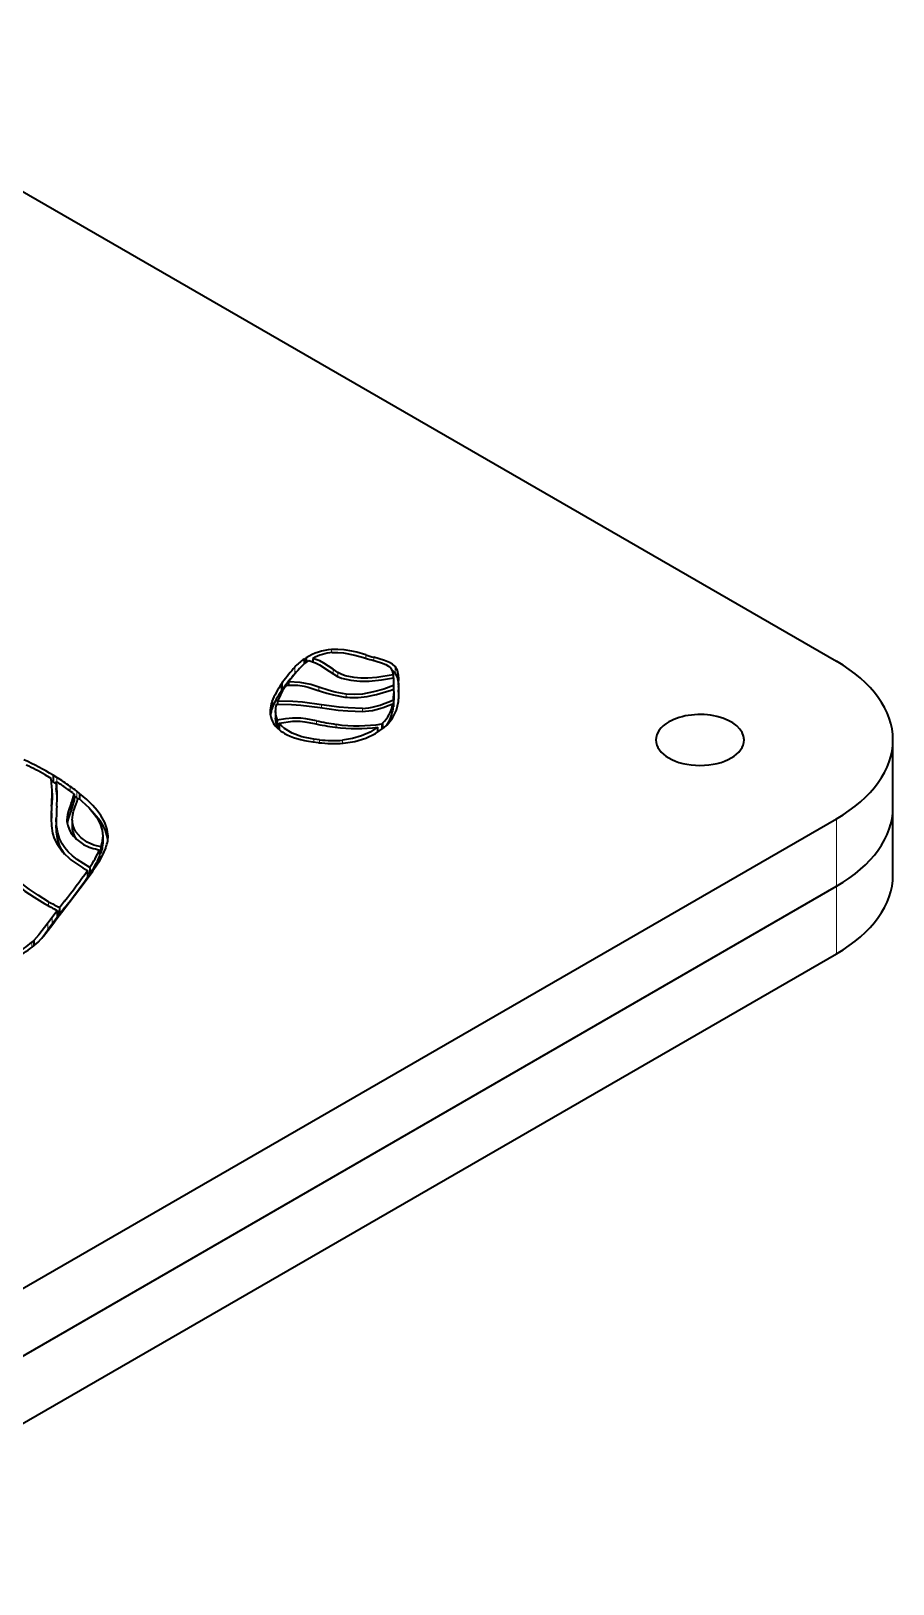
# Model space of a CAD drawing. Extents: x 342 to 941, y 168 to 756.
# Drawn here: x 792.7 to 824, y 697.7 to 754.1 of the extents above; entities that cross this region are included whole.
import ezdxf

# ---------------------------------------------------------------- set-up
doc = ezdxf.new("R2010")
doc.units = 0

msp = doc.modelspace()

# ---------------------------------------------------------------- linework, layer by layer
at = {"color": 7, "lineweight": 35}
for p, q in [((782.344, 754.053), (821.942, 731.191)), ((782.344, 702.614), (821.942, 725.475)), ((782.344, 700.164), (821.942, 723.026)), ((782.344, 700.164), (821.942, 723.026)), ((782.344, 697.715), (821.942, 720.576))]:
    msp.add_line(p, q, dxfattribs=at)
at = {"color": 7, "lineweight": 35, "ltscale": 0.002282}
msp.add_line((802.704, 731.317), (802.628, 731.267), dxfattribs=at)
at = {"color": 7, "lineweight": 35, "ltscale": 0.004211}
msp.add_line((802.704, 731.317), (802.704, 731.149), dxfattribs=at)
at = {"color": 7, "lineweight": 35, "ltscale": 0.00307}
msp.add_line((802.953, 731.294), (802.953, 731.172), dxfattribs=at)
at = {"color": 7, "lineweight": 13, "ltscale": 0.002739}
msp.add_line((803.63, 731.613), (803.63, 731.503), dxfattribs=at)
at = {"color": 7, "lineweight": 13, "ltscale": 0.003078}
msp.add_line((804.874, 731.417), (804.874, 731.294), dxfattribs=at)
at = {"color": 7, "lineweight": 13, "ltscale": 0.00298}
msp.add_line((805.166, 731.335), (805.166, 731.215), dxfattribs=at)
at = {"color": 7, "lineweight": 13, "ltscale": 0.006123}
for p, q in [((802.296, 730.981), (802.296, 730.736)), ((801.853, 730.427), (801.853, 730.182)), ((806.056, 730.673), (806.056, 730.428)), ((806.062, 730.277), (806.062, 730.032)), ((794.385, 726.475), (794.385, 726.23)), ((793.47, 725.933), (793.47, 725.688)), ((794.18, 726.036), (794.18, 725.791)), ((794.24, 725.246), (794.24, 725.001)), ((793.339, 721.692), (793.339, 721.447)), ((793.489, 721.895), (793.489, 721.65)), ((793.661, 722.121), (793.661, 721.876))]:
    msp.add_line(p, q, dxfattribs=at)
at = {"color": 7, "lineweight": 35, "ltscale": 0.000266767}
msp.add_line((802.304, 730.744), (802.296, 730.736), dxfattribs=at)
at = {"color": 7, "lineweight": 35, "ltscale": 0.004466}
msp.add_line((802.628, 731.267), (802.628, 731.089), dxfattribs=at)
at = {"color": 7, "lineweight": 35, "ltscale": 0.000952679}
msp.add_line((802.77, 731.196), (802.802, 731.217), dxfattribs=at)
at = {"color": 7, "lineweight": 35, "ltscale": 0.001043}
msp.add_line((802.952, 731.202), (802.914, 731.185), dxfattribs=at)
at = {"color": 7, "lineweight": 35, "ltscale": 0.004938}
msp.add_line((803.542, 730.83), (803.704, 730.717), dxfattribs=at)
at = {"color": 7, "lineweight": 35, "ltscale": 0.004943}
msp.add_line((803.849, 730.787), (803.686, 730.9), dxfattribs=at)
at = {"color": 7, "lineweight": 13, "ltscale": 0.004247}
msp.add_line((803.686, 730.9), (803.686, 730.73), dxfattribs=at)
at = {"color": 7, "lineweight": 13, "ltscale": 0.003795}
msp.add_line((803.849, 730.787), (803.849, 730.635), dxfattribs=at)
at = {"color": 7, "lineweight": 13, "ltscale": 0.006125}
for p, q in [((805.934, 731), (805.934, 730.755)), ((795.329, 724.812), (795.329, 724.567))]:
    msp.add_line(p, q, dxfattribs=at)
at = {"color": 7, "lineweight": 35, "ltscale": 0.001771}
for p, q in [((801.853, 730.427), (801.812, 730.369)), ((801.853, 730.182), (801.812, 730.124))]:
    msp.add_line(p, q, dxfattribs=at)
at = {"color": 7, "lineweight": 35, "ltscale": 0.006123}
for p, q in [((801.812, 730.369), (801.812, 730.124)), ((806.058, 730.4), (806.058, 730.155)), ((801.441, 729.642), (801.441, 729.397)), ((805.845, 729.642), (805.845, 729.397)), ((805.872, 729.805), (805.872, 729.56)), ((805.881, 730.019), (805.881, 729.774)), ((801.588, 729.364), (801.588, 729.119)), ((801.658, 729.049), (801.658, 728.804)), ((801.724, 728.948), (801.724, 728.703)), ((793.524, 727.058), (793.524, 726.813)), ((793.642, 726.821), (793.642, 726.576)), ((793.488, 726.399), (793.488, 726.154)), ((794.292, 726.364), (794.292, 726.119)), ((794.215, 725.426), (794.215, 725.181)), ((795.304, 724.618), (795.304, 724.373)), ((795.33, 724.838), (795.33, 724.593)), ((795.212, 724.352), (795.212, 724.107)), ((795.256, 724.457), (795.256, 724.212)), ((794.775, 723.601), (794.775, 723.356)), ((794.852, 723.712), (794.852, 723.467)), ((793.679, 722.143), (793.679, 721.898))]:
    msp.add_line(p, q, dxfattribs=at)
at = {"color": 7, "lineweight": 35, "ltscale": 0.002643}
msp.add_line((802.069, 730.438), (802.069, 730.332), dxfattribs=at)
at = {"color": 7, "lineweight": 13, "ltscale": 0.003171}
msp.add_line((803.167, 730.247), (803.167, 730.12), dxfattribs=at)
at = {"color": 7, "lineweight": 35, "ltscale": 0.002838}
msp.add_line((805.863, 730.694), (805.863, 730.581), dxfattribs=at)
at = {"color": 7, "lineweight": 35, "ltscale": 0.00166}
msp.add_line((805.871, 730.47), (805.87, 730.403), dxfattribs=at)
at = {"color": 7, "lineweight": 35, "ltscale": 0.001605}
msp.add_line((805.87, 730.403), (805.871, 730.339), dxfattribs=at)
at = {"color": 7, "lineweight": 35, "ltscale": 0.00152}
msp.add_line((805.871, 730.582), (805.871, 730.521), dxfattribs=at)
at = {"color": 7, "lineweight": 35, "ltscale": 0.001293}
msp.add_line((805.871, 730.521), (805.871, 730.47), dxfattribs=at)
at = {"color": 7, "lineweight": 35, "ltscale": 0.004842}
for p, q in [((805.871, 730.521), (805.871, 730.328)), ((805.48, 728.939), (805.48, 728.745))]:
    msp.add_line(p, q, dxfattribs=at)
at = {"color": 7, "lineweight": 13, "ltscale": 0.003265}
msp.add_line((805.871, 730.47), (805.871, 730.339), dxfattribs=at)
at = {"color": 7, "lineweight": 35, "ltscale": 0.000869431}
msp.add_line((805.871, 730.339), (805.873, 730.304), dxfattribs=at)
at = {"color": 7, "lineweight": 35, "ltscale": 0.003159}
msp.add_line((805.873, 730.304), (805.873, 730.178), dxfattribs=at)
at = {"color": 7, "lineweight": 35, "ltscale": 0.004019}
msp.add_line((805.877, 730.18), (805.881, 730.019), dxfattribs=at)
at = {"color": 7, "lineweight": 35, "ltscale": 0.001413}
msp.add_line((806.06, 730.617), (806.056, 730.673), dxfattribs=at)
at = {"color": 7, "lineweight": 35, "ltscale": 0.000894423}
msp.add_line((806.058, 730.392), (806.056, 730.428), dxfattribs=at)
at = {"color": 7, "lineweight": 35, "ltscale": 0.001714}
msp.add_line((806.058, 730.4), (806.059, 730.469), dxfattribs=at)
at = {"color": 7, "lineweight": 35, "ltscale": 0.001468}
for p, q in [((806.059, 730.341), (806.058, 730.4)), ((806.059, 730.096), (806.058, 730.155))]:
    msp.add_line(p, q, dxfattribs=at)
at = {"color": 7, "lineweight": 35, "ltscale": 0.002123}
msp.add_line((806.059, 730.469), (806.06, 730.553), dxfattribs=at)
at = {"color": 7, "lineweight": 35, "ltscale": 0.001613}
for p, q in [((806.062, 730.277), (806.059, 730.341)), ((806.062, 730.032), (806.059, 730.096))]:
    msp.add_line(p, q, dxfattribs=at)
at = {"color": 7, "lineweight": 35, "ltscale": 0.001578}
msp.add_line((806.06, 730.553), (806.06, 730.617), dxfattribs=at)
at = {"color": 7, "lineweight": 35, "ltscale": 0.003275}
msp.add_line((806.06, 730.617), (806.06, 730.486), dxfattribs=at)
at = {"color": 7, "lineweight": 35, "ltscale": 0.002137}
msp.add_line((801.467, 729.724), (801.441, 729.643), dxfattribs=at)
at = {"color": 7, "lineweight": 35, "ltscale": 0.006125}
for p, q in [((801.467, 729.724), (801.467, 729.479)), ((805.87, 729.785), (805.87, 729.54)), ((793.641, 725.488), (793.641, 725.243)), ((795.295, 724.619), (795.295, 724.374)), ((793.76, 722.248), (793.76, 722.003))]:
    msp.add_line(p, q, dxfattribs=at)
at = {"color": 7, "lineweight": 35, "ltscale": 0.000124525}
msp.add_line((801.627, 729.624), (801.628, 729.629), dxfattribs=at)
at = {"color": 7, "lineweight": 35, "ltscale": 0.002689}
msp.add_line((801.668, 729.738), (801.668, 729.63), dxfattribs=at)
at = {"color": 7, "lineweight": 13, "ltscale": 0.002806}
msp.add_line((803.262, 729.612), (803.262, 729.499), dxfattribs=at)
at = {"color": 7, "lineweight": 13, "ltscale": 0.002782}
msp.add_line((804.152, 729.997), (804.152, 729.886), dxfattribs=at)
at = {"color": 7, "lineweight": 35, "ltscale": 0.000497427}
msp.add_line((805.872, 729.805), (805.87, 729.785), dxfattribs=at)
at = {"color": 7, "lineweight": 35, "ltscale": 0.001694}
msp.add_line((806.052, 729.731), (806.06, 729.798), dxfattribs=at)
at = {"color": 7, "lineweight": 35, "ltscale": 0.002892}
msp.add_line((806.067, 729.916), (806.062, 730.032), dxfattribs=at)
at = {"color": 7, "lineweight": 35, "ltscale": 0.002135}
msp.add_line((801.467, 729.479), (801.441, 729.398), dxfattribs=at)
at = {"color": 7, "lineweight": 13, "ltscale": 0.002885}
msp.add_line((803.076, 729.029), (803.076, 728.914), dxfattribs=at)
at = {"color": 7, "lineweight": 13, "ltscale": 0.002716}
msp.add_line((804.744, 729.476), (804.744, 729.368), dxfattribs=at)
at = {"color": 7, "lineweight": 35, "ltscale": 0.000671014}
msp.add_line((805.87, 729.54), (805.845, 729.529), dxfattribs=at)
at = {"color": 7, "lineweight": 35, "ltscale": 0.000498944}
msp.add_line((805.872, 729.56), (805.87, 729.54), dxfattribs=at)
at = {"color": 7, "lineweight": 35, "ltscale": 0.001474}
msp.add_line((801.482, 729.006), (801.511, 728.954), dxfattribs=at)
at = {"color": 7, "lineweight": 35, "ltscale": 0.001688}
msp.add_line((801.724, 728.817), (801.658, 728.804), dxfattribs=at)
at = {"color": 7, "lineweight": 13, "ltscale": 0.002783}
msp.add_line((803.799, 728.901), (803.799, 728.789), dxfattribs=at)
at = {"color": 7, "lineweight": 35, "ltscale": 0.004402}
msp.add_line((805.299, 728.794), (805.299, 728.618), dxfattribs=at)
at = {"color": 7, "lineweight": 35, "ltscale": 0.001491}
msp.add_line((805.359, 728.658), (805.3, 728.649), dxfattribs=at)
at = {"color": 7, "lineweight": 35, "ltscale": 0.000816328}
msp.add_line((805.48, 728.939), (805.455, 728.917), dxfattribs=at)
at = {"color": 7, "lineweight": 35, "ltscale": 0.004776}
msp.add_line((805.455, 728.917), (805.455, 728.726), dxfattribs=at)
at = {"color": 7, "lineweight": 35, "ltscale": 0.002776}
msp.add_line((805.532, 728.787), (805.616, 728.86), dxfattribs=at)
at = {"color": 7, "lineweight": 35, "ltscale": 0.000861068}
msp.add_line((805.616, 728.86), (805.641, 728.884), dxfattribs=at)
at = {"color": 7, "lineweight": 35, "ltscale": 0.0054}
msp.add_line((802.944, 728.262), (803.158, 728.236), dxfattribs=at)
at = {"color": 7, "lineweight": 35, "ltscale": 0.005176}
msp.add_line((803.192, 728.343), (802.986, 728.368), dxfattribs=at)
at = {"color": 7, "lineweight": 13, "ltscale": 0.002789}
msp.add_line((802.986, 728.368), (802.986, 728.256), dxfattribs=at)
at = {"color": 7, "lineweight": 13, "ltscale": 0.002759}
msp.add_line((803.192, 728.343), (803.192, 728.232), dxfattribs=at)
at = {"color": 7, "lineweight": 13, "ltscale": 0.002747}
msp.add_line((804.025, 728.327), (804.025, 728.217), dxfattribs=at)
at = {"color": 7, "lineweight": 35, "ltscale": 0.061237}
for p, q in [((823.993, 725.884), (823.993, 728.333)), ((823.993, 723.434), (823.993, 725.884))]:
    msp.add_line(p, q, dxfattribs=at)
at = {"color": 7, "lineweight": 35, "ltscale": 0.004415}
msp.add_line((793.236, 727.073), (793.388, 726.983), dxfattribs=at)
at = {"color": 7, "lineweight": 35, "ltscale": 0.00156}
msp.add_line((793.388, 726.983), (793.441, 726.951), dxfattribs=at)
at = {"color": 7, "lineweight": 35, "ltscale": 0.001941}
msp.add_line((793.524, 726.813), (793.458, 726.853), dxfattribs=at)
at = {"color": 7, "lineweight": 35, "ltscale": 0.003822}
msp.add_line((793.655, 726.978), (793.524, 727.058), dxfattribs=at)
at = {"color": 7, "lineweight": 35, "ltscale": 0.003454}
msp.add_line((793.642, 726.74), (793.524, 726.813), dxfattribs=at)
at = {"color": 7, "lineweight": 13, "ltscale": 0.004123}
msp.add_line((793.655, 726.978), (793.655, 726.813), dxfattribs=at)
at = {"color": 7, "lineweight": 13, "ltscale": 0.00437}
msp.add_line((794.15, 726.649), (794.15, 726.474), dxfattribs=at)
at = {"color": 7, "lineweight": 35, "ltscale": 0.001838}
msp.add_line((794.235, 726.41), (794.292, 726.364), dxfattribs=at)
at = {"color": 7, "lineweight": 35, "ltscale": 0.002907}
msp.add_line((794.385, 726.23), (794.293, 726.3), dxfattribs=at)
at = {"color": 7, "lineweight": 35, "ltscale": 0.003148}
msp.add_line((794.485, 726.397), (794.385, 726.475), dxfattribs=at)
at = {"color": 7, "lineweight": 35, "ltscale": 0.001336}
msp.add_line((794.427, 726.197), (794.385, 726.23), dxfattribs=at)
at = {"color": 7, "lineweight": 35, "ltscale": 0.004968}
msp.add_line((794.485, 726.397), (794.485, 726.198), dxfattribs=at)
at = {"color": 7, "lineweight": 13, "ltscale": 0.061238}
for p, q in [((821.942, 725.475), (821.942, 723.026)), ((821.942, 723.026), (821.942, 720.576))]:
    msp.add_line(p, q, dxfattribs=at)
at = {"color": 7, "lineweight": 35, "ltscale": 0.004157}
msp.add_line((795.295, 724.619), (795.256, 724.457), dxfattribs=at)
at = {"color": 7, "lineweight": 35, "ltscale": 0.00023874}
msp.add_line((795.304, 724.618), (795.295, 724.619), dxfattribs=at)
at = {"color": 7, "lineweight": 35, "ltscale": 0.000654666}
msp.add_line((795.33, 724.838), (795.329, 724.812), dxfattribs=at)
at = {"color": 7, "lineweight": 35, "ltscale": 0.000656192}
msp.add_line((795.33, 724.593), (795.329, 724.567), dxfattribs=at)
at = {"color": 7, "lineweight": 35, "ltscale": 0.001353}
msp.add_line((795.465, 724.497), (795.478, 724.549), dxfattribs=at)
at = {"color": 7, "lineweight": 35, "ltscale": 0.00076454}
msp.add_line((795.517, 724.81), (795.517, 724.841), dxfattribs=at)
at = {"color": 7, "lineweight": 35, "ltscale": 0.001114}
msp.add_line((795.256, 724.212), (795.212, 724.219), dxfattribs=at)
at = {"color": 7, "lineweight": 35, "ltscale": 0.004155}
msp.add_line((795.295, 724.374), (795.256, 724.212), dxfattribs=at)
at = {"color": 7, "lineweight": 35, "ltscale": 0.000238628}
msp.add_line((795.304, 724.373), (795.295, 724.374), dxfattribs=at)
at = {"color": 7, "lineweight": 35, "ltscale": 0.002271}
msp.add_line((795.434, 724.409), (795.456, 724.497), dxfattribs=at)
at = {"color": 7, "lineweight": 35, "ltscale": 0.000215587}
msp.add_line((795.456, 724.497), (795.465, 724.497), dxfattribs=at)
at = {"color": 7, "lineweight": 35, "ltscale": 0.00489}
msp.add_line((794.603, 723.694), (794.775, 723.601), dxfattribs=at)
at = {"color": 7, "lineweight": 35, "ltscale": 0.002185}
msp.add_line((794.852, 723.467), (794.775, 723.509), dxfattribs=at)
at = {"color": 7, "lineweight": 35, "ltscale": 0.001874}
msp.add_line((794.964, 723.579), (795.007, 723.641), dxfattribs=at)
at = {"color": 7, "lineweight": 13, "ltscale": 0.00381}
msp.add_line((793.362, 722.466), (793.362, 722.314), dxfattribs=at)
at = {"color": 7, "lineweight": 35, "ltscale": 0.007421}
msp.add_line((793.941, 722.483), (793.76, 722.248), dxfattribs=at)
at = {"color": 7, "lineweight": 35, "ltscale": 0.011459}
msp.add_line((793.833, 722.077), (794.113, 722.439), dxfattribs=at)
at = {"color": 7, "lineweight": 35, "ltscale": 0.006309}
for p, q in [((793.489, 721.895), (793.339, 721.692)), ((793.489, 721.65), (793.339, 721.447))]:
    msp.add_line(p, q, dxfattribs=at)
at = {"color": 7, "lineweight": 35, "ltscale": 0.007108}
for p, q in [((793.661, 722.121), (793.489, 721.895)), ((793.661, 721.876), (793.489, 721.65))]:
    msp.add_line(p, q, dxfattribs=at)
at = {"color": 7, "lineweight": 35, "ltscale": 0.006287}
msp.add_line((793.512, 721.649), (793.662, 721.852), dxfattribs=at)
at = {"color": 7, "lineweight": 35, "ltscale": 0.000702876}
for p, q in [((793.679, 722.143), (793.661, 722.121)), ((793.679, 721.898), (793.661, 721.876))]:
    msp.add_line(p, q, dxfattribs=at)
at = {"color": 7, "lineweight": 35, "ltscale": 0.007068}
msp.add_line((793.662, 721.852), (793.833, 722.077), dxfattribs=at)
at = {"color": 7, "lineweight": 35, "ltscale": 0.002304}
msp.add_line((793.76, 722.003), (793.679, 722.047), dxfattribs=at)
at = {"color": 7, "lineweight": 35, "ltscale": 0.007422}
msp.add_line((793.941, 722.238), (793.76, 722.003), dxfattribs=at)
at = {"color": 7, "lineweight": 35, "ltscale": 0.002305}
msp.add_line((792.824, 721.061), (792.754, 721), dxfattribs=at)
at = {"color": 7, "lineweight": 13, "ltscale": 0.00471}
msp.add_line((792.754, 721), (792.754, 720.812), dxfattribs=at)
at = {"color": 7, "lineweight": 35, "ltscale": 0.004855}
msp.add_line((792.824, 721.061), (792.824, 720.867), dxfattribs=at)
at = {"color": 7, "lineweight": 35, "ltscale": 0.002423}
msp.add_line((792.911, 720.94), (792.984, 721.004), dxfattribs=at)
at = {"color": 7, "lineweight": 35}
for points in [[(803.686, 730.9), (803.35, 731.121), (803.199, 731.202), (802.953, 731.294)], [(804.874, 731.417), (804.541, 731.516), (804.363, 731.558), (804.081, 731.603), (803.859, 731.618), (803.63, 731.613)], [(803.654, 731.505), (803.857, 731.51), (804.056, 731.495), (804.475, 731.414), (804.782, 731.322)], [(805.934, 731), (805.843, 731.08), (805.729, 731.148), (805.552, 731.222), (805.166, 731.335)], [(802.802, 731.217), (803.046, 731.134), (803.194, 731.059), (803.542, 730.83)], [(803.704, 730.717), (803.841, 730.639), (803.992, 730.577), (804.331, 730.498), (804.652, 730.47), (804.989, 730.473), (805.438, 730.514), (805.871, 730.582)], [(805.863, 730.694), (805.268, 730.605), (804.937, 730.581), (804.688, 730.579), (804.448, 730.595), (804.119, 730.661), (803.975, 730.715), (803.849, 730.787)], [(805.088, 731.236), (805.441, 731.134), (805.595, 731.072), (805.691, 731.016), (805.767, 730.95)], [(805.767, 730.95), (805.831, 730.841), (805.863, 730.694)], [(806.056, 730.673), (806.018, 730.859), (805.934, 731)], [(806.056, 730.428), (806.018, 730.615), (805.934, 730.755)], [(801.986, 730.327), (802.402, 730.325), (802.634, 730.287), (802.78, 730.25), (803.07, 730.154)], [(803.167, 730.247), (802.877, 730.342), (802.489, 730.423), (802.069, 730.438)], [(803.07, 730.154), (803.461, 730.026), (803.693, 729.966), (804.109, 729.891)], [(804.152, 729.997), (803.76, 730.068), (803.541, 730.125), (803.167, 730.247)], [(805.873, 730.304), (805.529, 730.182), (805.147, 730.074), (804.746, 730.001), (804.445, 729.98), (804.152, 729.997)], [(801.628, 729.629), (802.168, 729.625), (802.517, 729.597), (803.216, 729.506)], [(803.262, 729.612), (802.575, 729.701), (802.219, 729.73), (801.668, 729.738)], [(804.744, 729.476), (804.232, 729.494), (803.901, 729.525), (803.262, 729.612)], [(805.641, 728.884), (805.842, 729.129), (805.979, 729.41), (806.052, 729.731)], [(803.076, 729.029), (802.698, 729.099), (802.513, 729.12), (802.215, 729.124), (801.958, 729.101), (801.658, 729.049)], [(801.724, 728.948), (802.22, 729.016), (802.486, 729.012), (802.654, 728.993), (803.013, 728.927)], [(803.216, 729.506), (803.872, 729.418), (804.213, 729.386), (804.747, 729.368)], [(802.986, 728.368), (802.553, 728.453), (802.196, 728.58), (801.919, 728.746), (801.811, 728.843), (801.724, 728.948)], [(805.299, 728.794), (805.025, 728.618), (804.717, 728.48), (804.382, 728.381), (804.025, 728.327)], [(804.053, 728.22), (804.473, 728.284), (804.866, 728.403), (805.222, 728.572), (805.532, 728.787)], [(794.44, 726.236), (794.828, 725.87), (794.981, 725.692), (795.106, 725.516), (795.23, 725.286), (795.305, 725.06), (795.33, 724.838)], [(795.517, 724.841), (795.489, 725.089), (795.404, 725.34), (795.261, 725.596), (795.127, 725.778), (794.965, 725.962), (794.744, 726.177), (794.485, 726.397)], [(794.18, 726.036), (794.084, 725.762), (794.049, 725.627), (794.027, 725.427)], [(794.18, 725.791), (794.07, 725.467), (794.036, 725.308)], [(794.215, 725.426), (794.237, 725.618), (794.271, 725.747), (794.365, 726.013)], [(795.51, 724.719), (795.479, 724.885), (795.422, 725.053), (795.339, 725.224), (795.23, 725.396), (794.935, 725.749)], [(793.453, 725.489), (793.465, 725.219), (793.509, 724.953), (793.568, 724.762), (793.656, 724.572), (793.864, 724.275), (794.174, 723.982), (794.603, 723.694)], [(794.852, 723.712), (794.4, 723.994), (794.223, 724.136), (794.074, 724.28), (793.953, 724.425), (793.855, 724.571), (793.76, 724.765), (793.697, 724.962), (793.653, 725.222), (793.641, 725.488)], [(793.954, 724.178), (793.842, 724.349), (793.759, 724.522), (793.687, 724.757), (793.651, 724.997), (793.641, 725.243)], [(794.054, 725.228), (794.103, 725.094), (794.17, 724.97), (794.266, 724.84), (794.38, 724.724), (794.627, 724.544)], [(795.256, 724.457), (795.003, 724.518), (794.755, 724.63), (794.532, 724.792), (794.354, 724.999), (794.288, 725.117), (794.24, 725.246)], [(791.438, 724.342), (791.468, 724.091), (791.566, 723.828), (791.741, 723.553), (792.005, 723.261), (792.231, 723.061), (792.502, 722.853), (792.834, 722.628), (793.222, 722.393)], [(793.362, 722.466), (792.981, 722.698), (792.655, 722.919), (792.398, 723.117), (792.184, 723.307), (791.928, 723.588), (791.758, 723.855), (791.664, 724.108), (791.635, 724.35)], [(795.007, 723.641), (795.216, 723.966), (795.314, 724.139), (795.434, 724.409)], [(794.113, 722.439), (794.69, 723.195), (794.964, 723.579)], [(793.339, 721.692), (793.008, 721.262), (792.824, 721.061)], [(792.984, 721.004), (793.174, 721.212), (793.512, 721.649)]]:
    msp.add_lwpolyline(points, dxfattribs=at)
for centre, radius, start, end in [((803.774, 729.56), 2.058, 93.998, 121.3332), ((803.806, 729.74), 1.772, 94.9377, 118.7728), ((806.279, 736.065), 4.974, 252.4778, 256.146), ((806.475, 736.564), 5.39, 252.7222, 255.9489), ((806.798, 726.918), 6.063, 137.9346, 144.6451), ((806.798, 726.674), 6.063, 137.9346, 144.6451), ((806.847, 727.013), 5.879, 138.2149, 144.3726), ((803.671, 729.723), 1.863, 124.0434, 137.5406), ((803.711, 729.801), 1.683, 123.9803, 137.8216), ((805.517, 730.374), 0.564, 42.3431, 56.4705), ((804.294, 728.62), 3.036, 144.8228, 158.6605), ((804.401, 728.638), 2.947, 145.0326, 158.074), ((801.718, 730.018), 4.351, 0.2137, 3.4128), ((802.405, 729.351), 1.007, 163.2143, 179.4651), ((804.294, 728.375), 3.036, 144.8228, 158.6605), ((802.523, 729.355), 0.936, 163.3311, 179.469), ((804.579, 729.85), 1.282, 314.6577, 350.6424), ((803.554, 730.01), 2.327, 354.9236, 0.2135), ((803.554, 729.766), 2.327, 354.9236, 0.2135), ((803.473, 730.025), 2.597, 354.9924, 0.2027), ((802.179, 729.356), 0.781, 179.6783, 206.6623), ((802.491, 729.088), 1.094, 163.5935, 171.993), ((802.306, 729.359), 0.719, 179.6344, 205.5929), ((802.306, 729.115), 0.719, 179.6344, 205.5929), ((805.262, 739.207), 10.41, 257.8781, 261.9173), ((804.535, 729.622), 1.328, 325.8329, 350.2313), ((805.212, 739.15), 10.457, 257.8637, 261.9888), ((804.525, 734.629), 5.885, 262.4788, 277.5622), ((804.574, 734.409), 5.562, 261.9888, 279.1155), ((803.696, 732.948), 4.743, 263.4861, 274.3186), ((803.695, 732.707), 4.393, 263.4279, 274.3139), ((788.432, 718.586), 9.885, 58.9915, 65.9011), ((788.701, 718.994), 9.265, 60.6943, 65.4366), ((790.57, 726.429), 2.919, 359.3995, 10.2897), ((789.846, 726.346), 3.825, 359.6892, 7.1312), ((788.6, 718.82), 9.457, 55.1477, 57.7798), ((788.63, 718.874), 9.535, 54.6296, 58.2026), ((786.028, 726.464), 7.461, 355.9141, 359.4973), ((790.035, 726.117), 3.636, 1.389, 7.2552), ((786.894, 726.353), 6.778, 356.4117, 359.7656), ((789.432, 720.162), 7.881, 52.4494, 54.5367), ((790.052, 720.863), 7.09, 52.326, 54.6937), ((790.122, 727.609), 4.353, 338.8169, 343.3849), ((789.057, 727.925), 5.641, 340.1893, 342.584), ((800.795, 725.412), 7.343, 175.9315, 179.3951), ((803.87, 725.01), 10.421, 176.2744, 178.0184), ((786.028, 726.219), 7.461, 355.9141, 359.4973), ((800.877, 725.412), 7.237, 175.9041, 179.3997), ((790.122, 727.364), 4.353, 338.8169, 343.3849), ((794.748, 725.423), 0.721, 179.7393, 195.6928), ((794.868, 725.423), 0.653, 179.6749, 195.6736), ((794.868, 725.178), 0.653, 179.6749, 195.6736), ((795.111, 725.254), 0.907, 196.1753, 214.8319), ((795.408, 725.938), 1.598, 240.7316, 262.9393), ((794.244, 724.853), 1.086, 347.4893, 357.8179), ((794.244, 724.609), 1.086, 347.4893, 357.8179), ((794.351, 724.852), 1.167, 344.9853, 357.9644), ((791.793, 725.867), 3.741, 324.8405, 336.1037), ((791.793, 725.622), 3.741, 324.8405, 336.1037), ((774.689, 737.748), 24.569, 321.5904, 324.8417), ((774.689, 737.503), 24.569, 321.5904, 324.8417), ((800.008, 734.257), 13.668, 240.2303, 242.4131), ((799.947, 734.029), 13.306, 240.3371, 242.2913), ((785.666, 726.966), 9.452, 321.6798, 324.2737), ((789.54, 724.812), 4.987, 301.8409, 310.1436), ((789.516, 724.981), 5.279, 301.8999, 310.0321)]:
    msp.add_arc(centre, radius, start, end, dxfattribs=at)
for centre, major_axis, ratio, start_param, end_param in [((816.993, 728.333), (7, 0), 0.57735, 6.283185, 7.068583), ((815.103, 745.759), (-11.744, -15.574), 0.267388, 0.149327, 0.396342), ((807.169, 731.749), (2.846, 2.119), 0.288189, 3.516358, 4.038139), ((816.636, 743.101), (-12.451, -13.554), 0.177759, 0.164454, 0.362076), ((816.993, 728.333), (1.6, 0), 0.57735, 0, 2.356194), ((806.456, 730.803), (5.017, 1.692), 0.388583, 3.225153, 3.471264), ((806.858, 730.886), (5.414, 1.78), 0.368489, 3.459902, 3.791238), ((816.993, 728.333), (1.6, 0), 0.57735, 2.356194, 3.141593), ((816.993, 728.333), (1.6, 0), 0.57735, 3.141593, 6.283185), ((816.993, 728.333), (7, 0), 0.57735, 5.497787, 6.283185), ((816.993, 725.884), (7, 0), 0.57735, 5.497787, 6.283185), ((816.993, 725.884), (7, 0), 0.57735, 5.497787, 6.283185), ((816.993, 723.434), (7, 0), 0.57735, 5.497787, 6.283185)]:
    msp.add_ellipse(centre, major_axis=major_axis, ratio=ratio, start_param=start_param, end_param=end_param, dxfattribs=at)

doc.saveas('drawing.dxf')
